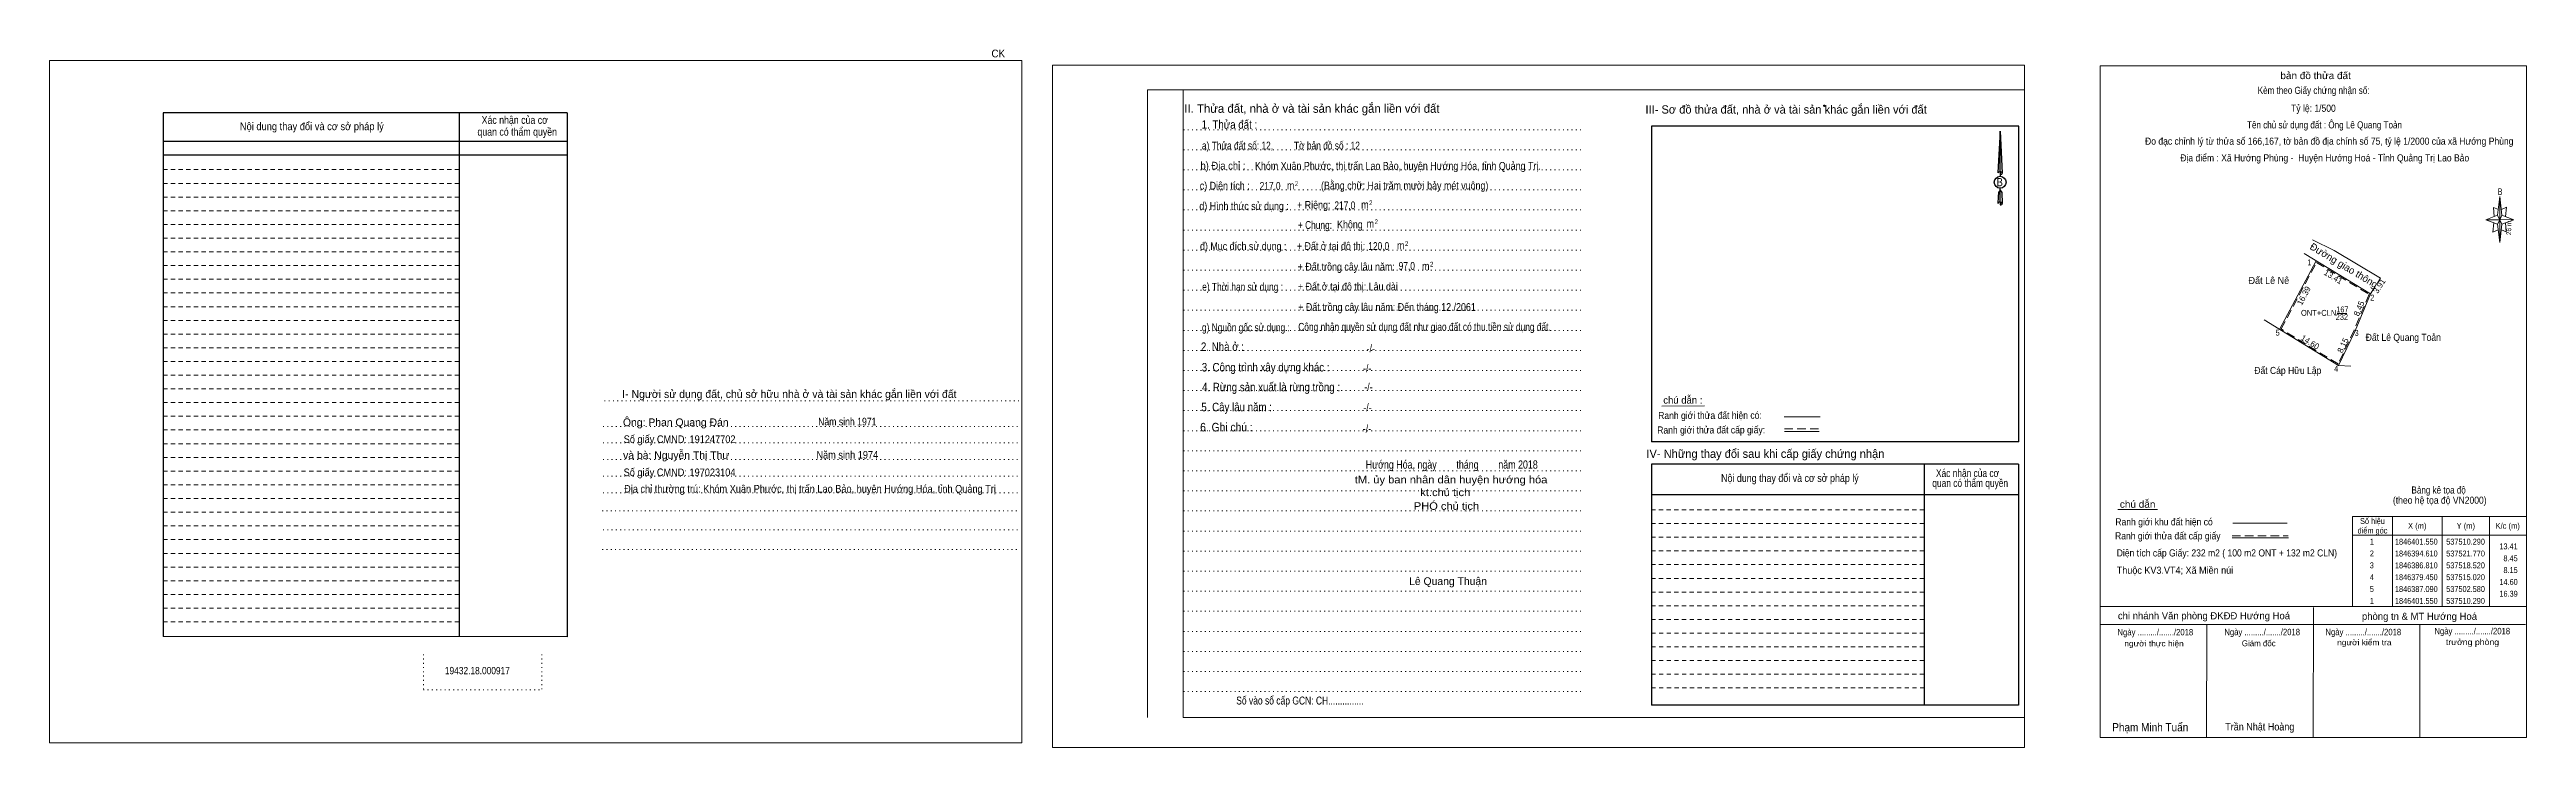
# Model space of a CAD drawing. Header units: metres. Extents: x 537032 to 537555, y 1846299 to 1846446.
import ezdxf
from ezdxf.enums import TextEntityAlignment as Align

# ---------------------------------------------------------------- set-up
doc = ezdxf.new("R2010")
doc.units = ezdxf.units.M
doc.header["$LTSCALE"] = 0.6
doc.header["$PDMODE"] = 32
doc.header["$PDSIZE"] = 0.3
for name, pattern in [('DOTTED', [1.5, 0.3, -1.2]), ('MEDIUM_DASHED', [4.5, 3, -1.5]), ('SHORT_DASHED', [2.7, 1.5, -1.2])]:
    doc.linetypes.add(name, pattern=pattern)
for name, color, linetype, lineweight in [('1', 7, 'DOTTED', 13), ('17', 7, 'Continuous', 13), ('18', 7, 'Continuous', 25), ('2', 7, 'SHORT_DASHED', 13), ('28', 7, 'Continuous', 25), ('5', 7, 'Continuous', 13), ('55', 7, 'Continuous', 13), ('6', 7, 'Continuous', 13)]:
    doc.layers.add(name, color=color, linetype=linetype, lineweight=lineweight)
doc.layers.add('40', color=7, linetype='Continuous')

msp = doc.modelspace()

# ---------------------------------------------------------------- linework, layer by layer
at = {"layer": '1', "linetype": 'Continuous'}
for p, q in [((537263.66, 1846437.64), (537448.76, 1846437.64)), ((537263.66, 1846437.64), (537263.66, 1846305.14)), ((537448.76, 1846437.64), (537448.76, 1846304.03))]:
    msp.add_line(p, q, dxfattribs=at)
at = {"layer": '1'}
for p, q in [((537271.16, 1846437.64), (537271.16, 1846305.14)), ((537271.16, 1846437.64), (537271.16, 1846305.14)), ((537271.23, 1846429.24), (537355.77, 1846429.24)), ((537271.23, 1846425), (537355.77, 1846425)), ((537271.23, 1846420.77), (537355.77, 1846420.77)), ((537271.23, 1846416.54), (537355.77, 1846416.54)), ((537271.23, 1846412.3), (537355.77, 1846412.3)), ((537271.23, 1846408.06), (537355.77, 1846408.06)), ((537271.23, 1846403.82), (537355.77, 1846403.82)), ((537271.23, 1846399.6), (537355.77, 1846399.6)), ((537271.23, 1846395.35), (537355.77, 1846395.35)), ((537271.23, 1846391.12), (537355.77, 1846391.12)), ((537271.23, 1846386.88), (537355.77, 1846386.88)), ((537271.23, 1846382.65), (537355.77, 1846382.65)), ((537271.23, 1846378.41), (537355.77, 1846378.41)), ((537271.23, 1846374.18), (537355.77, 1846374.18)), ((537149.01, 1846372.03), (537237.07, 1846372.03)), ((537271.23, 1846369.94), (537355.77, 1846369.94)), ((537148.72, 1846366.62), (537236.77, 1846366.62)), ((537148.72, 1846363.12), (537236.77, 1846363.12)), ((537271.23, 1846365.7), (537355.77, 1846365.7)), ((537148.72, 1846359.62), (537236.77, 1846359.62)), ((537271.23, 1846361.46), (537355.77, 1846361.46)), ((537271.23, 1846357.23), (537355.77, 1846357.23)), ((537148.72, 1846356.13), (537236.77, 1846356.13)), ((537148.72, 1846352.62), (537236.77, 1846352.62)), ((537271.23, 1846353), (537355.77, 1846353)), ((537148.55, 1846348.76), (537236.6, 1846348.76)), ((537271.23, 1846348.76), (537355.77, 1846348.76)), ((537148.72, 1846344.81), (537236.77, 1846344.81)), ((537271.23, 1846344.52), (537355.77, 1846344.52)), ((537148.55, 1846340.6), (537236.6, 1846340.6)), ((537271.23, 1846340.29), (537355.77, 1846340.29)), ((537271.23, 1846336.06), (537355.77, 1846336.06)), ((537271.23, 1846331.82), (537355.77, 1846331.82)), ((537271.23, 1846327.58), (537355.77, 1846327.58)), ((537271.23, 1846323.34), (537355.77, 1846323.34)), ((537110.79, 1846318.5), (537110.79, 1846310.99)), ((537135.77, 1846318.5), (537135.77, 1846310.99)), ((537271.23, 1846319.12), (537355.77, 1846319.12)), ((537110.79, 1846310.99), (537135.77, 1846310.99)), ((537271.23, 1846314.88), (537355.77, 1846314.88)), ((537271.23, 1846310.64), (537355.77, 1846310.64))]:
    msp.add_line(p, q, dxfattribs=at)
at = {"layer": '1', "linetype": 'Continuous'}
for points in [[(537031.88, 1846299.85), (537237.08, 1846299.85), (537237.08, 1846443.85), (537031.88, 1846443.85)], [(537031.88, 1846443.85), (537237.08, 1846443.85), (537237.08, 1846299.85), (537031.88, 1846299.85)], [(537031.88, 1846299.85), (537237.08, 1846299.85), (537237.08, 1846443.85), (537031.88, 1846443.85)], [(537243.56, 1846298.84), (537448.76, 1846298.84), (537448.76, 1846442.84), (537243.56, 1846442.84)], [(537271.16, 1846437.64), (537448.76, 1846437.64), (537448.76, 1846305.14), (537271.16, 1846305.14)]]:
    msp.add_lwpolyline(points, close=True, dxfattribs=at)
at = {"layer": '17'}
msp.add_line((537468.43, 1846349.11), (537476.77, 1846349.11), dxfattribs=at)
for points in [[(537509.68, 1846300.9), (537509.68, 1846300.93), (537509.7, 1846328.37)], [(537487.18, 1846300.92), (537487.18, 1846300.93), (537487.2, 1846324.83)], [(537532.18, 1846300.88), (537532.18, 1846300.93), (537532.2, 1846324.83)]]:
    msp.add_lwpolyline(points, dxfattribs=at)
at = {"layer": '18'}
for p, q in [((537443.57, 1846428.94), (537444.04, 1846420.1)), ((537443.57, 1846428.94), (537444.04, 1846420.1)), ((537443.57, 1846428.94), (537444.04, 1846420.1)), ((537443.19, 1846421.48), (537443.11, 1846420.12)), ((537443.57, 1846420.4), (537443.57, 1846420.06)), ((537443.57, 1846420.06), (537443.57, 1846419.8)), ((537444.04, 1846420.1), (537444.04, 1846420.12)), ((537443.57, 1846419.8), (537443.57, 1846419.46)), ((537443.57, 1846419.8), (537443.57, 1846419.46)), ((537443.57, 1846419.8), (537443.57, 1846419.46)), ((537443.57, 1846416.48), (537443.57, 1846416.88)), ((537443.57, 1846416.48), (537443.57, 1846416.88)), ((537443.57, 1846416.48), (537443.57, 1846416.88)), ((537443.57, 1846416.48), (537443.93, 1846416)), ((537443.57, 1846416.48), (537443.93, 1846416)), ((537443.57, 1846416.48), (537443.93, 1846416)), ((537443.93, 1846416), (537444.04, 1846413.68)), ((537443.93, 1846416), (537444.04, 1846413.68)), ((537443.93, 1846416), (537444.04, 1846413.68)), ((537443.57, 1846413.98), (537443.57, 1846413.64)), ((537443.57, 1846413.64), (537443.57, 1846413.38)), ((537444.04, 1846413.68), (537444.04, 1846413.7))]:
    msp.add_line(p, q, dxfattribs=at)
for points in [[(537443.57, 1846420.4), (537443.57, 1846428.94), (537443.19, 1846421.48)], [(537443.57, 1846413.98), (537443.57, 1846416.48), (537443.25, 1846416), (537443.19, 1846415.06), (537443.11, 1846413.7)]]:
    msp.add_lwpolyline(points, dxfattribs=at)
for centre, start_param, end_param in [((537443.5973, 1846420.0979), 1.57079633, 3.07445202), ((537443.5973, 1846420.0979), 0.06714063, 1.57079633), ((537443.5973, 1846420.0979), 4.71238898, 6.28318531), ((537443.5973, 1846413.6775), 2.49106941, 3.07427841), ((537443.5973, 1846413.6775), 1.57079633, 2.49106941), ((537443.5973, 1846413.6775), 0.06714063, 1.57079633), ((537443.5973, 1846413.6775), 4.71238898, 6.28318531)]:
    msp.add_ellipse(centre, major_axis=(0.4535, 0), ratio=0.655448, start_param=start_param, end_param=end_param, dxfattribs=at)
msp.add_ellipse((537443.5968, 1846418.1595), major_axis=(0, 1.258), ratio=0.983453, dxfattribs=at)
at = {"layer": '2', "linetype": 'Continuous', "lineweight": 25}
for p, q in [((537141.15, 1846432.8), (537055.88, 1846432.8)), ((537055.88, 1846432.8), (537055.88, 1846322.28)), ((537118.31, 1846432.8), (537118.34, 1846322.2)), ((537141.15, 1846426.77), (537055.99, 1846426.77)), ((537141.15, 1846423.88), (537055.99, 1846423.88))]:
    msp.add_line(p, q, dxfattribs=at)
at = {"layer": '2'}
for p, q in [((537118.31, 1846420.82), (537055.87, 1846420.82)), ((537118.31, 1846417.92), (537055.87, 1846417.92)), ((537118.31, 1846417.92), (537055.88, 1846417.92)), ((537118.31, 1846415.03), (537055.88, 1846415.03)), ((537118.31, 1846412.14), (537055.88, 1846412.14)), ((537118.31, 1846409.24), (537055.88, 1846409.24)), ((537118.31, 1846406.35), (537055.88, 1846406.35)), ((537118.31, 1846403.46), (537055.88, 1846403.46)), ((537118.32, 1846400.56), (537055.88, 1846400.56)), ((537118.32, 1846397.68), (537055.88, 1846397.68)), ((537118.32, 1846394.78), (537055.88, 1846394.78)), ((537118.33, 1846391.89), (537055.88, 1846391.89)), ((537118.33, 1846389), (537055.88, 1846389)), ((537118.33, 1846386.1), (537055.88, 1846386.1)), ((537118.33, 1846383.21), (537055.88, 1846383.21)), ((537118.33, 1846380.32), (537055.88, 1846380.32)), ((537118.33, 1846377.42), (537055.88, 1846377.42)), ((537118.33, 1846374.54), (537055.88, 1846374.54)), ((537118.33, 1846371.64), (537055.88, 1846371.64)), ((537118.33, 1846368.75), (537055.88, 1846368.75)), ((537118.33, 1846365.86), (537055.88, 1846365.86)), ((537118.33, 1846362.96), (537055.88, 1846362.96)), ((537118.34, 1846360.07), (537055.88, 1846360.07)), ((537118.34, 1846357.18), (537055.88, 1846357.18)), ((537118.34, 1846354.28), (537055.88, 1846354.28)), ((537118.34, 1846351.39), (537055.88, 1846351.39)), ((537118.35, 1846348.5), (537055.88, 1846348.5)), ((537118.35, 1846345.6), (537055.88, 1846345.6)), ((537118.35, 1846342.72), (537055.88, 1846342.72)), ((537427.53, 1846346.1), (537369.97, 1846346.1)), ((537427.54, 1846343.22), (537369.97, 1846343.22)), ((537118.35, 1846339.82), (537055.88, 1846339.82)), ((537118.35, 1846336.93), (537055.88, 1846336.93)), ((537427.54, 1846340.32), (537369.97, 1846340.32)), ((537427.55, 1846337.43), (537369.97, 1846337.43)), ((537118.35, 1846334.04), (537055.88, 1846334.04)), ((537118.35, 1846331.14), (537055.88, 1846331.14)), ((537427.55, 1846334.54), (537369.97, 1846334.54)), ((537427.55, 1846331.64), (537369.97, 1846331.64)), ((537118.35, 1846328.25), (537055.88, 1846328.25)), ((537427.55, 1846328.75), (537369.97, 1846328.75)), ((537427.56, 1846325.86), (537369.97, 1846325.86)), ((537118.35, 1846325.36), (537055.88, 1846325.36)), ((537427.57, 1846322.96), (537369.97, 1846322.96)), ((537427.57, 1846320.08), (537369.97, 1846320.08)), ((537427.57, 1846317.18), (537369.97, 1846317.18)), ((537427.57, 1846314.29), (537369.97, 1846314.29)), ((537427.58, 1846311.4), (537369.97, 1846311.4))]:
    msp.add_line(p, q, dxfattribs=at)
at = {"layer": '2', "linetype": 'Continuous', "lineweight": 25}
msp.add_lwpolyline([(537141.15, 1846432.8), (537141.1, 1846322.17), (537055.88, 1846322.28)], dxfattribs=at)
at = {"layer": '28'}
for p, q in [((537370.03, 1846429.98), (537370.03, 1846363.34)), ((537447.55, 1846363.34), (537370.03, 1846363.34)), ((537427.53, 1846358.64), (537427.58, 1846307.76)), ((537447.48, 1846358.64), (537447.45, 1846307.76)), ((537447.47, 1846352.18), (537369.97, 1846352.18)), ((537447.45, 1846307.76), (537369.97, 1846307.76))]:
    msp.add_line(p, q, dxfattribs=at)
at = {"layer": '28', "linetype": 'SHORT_DASHED', "lineweight": 13}
msp.add_line((537427.53, 1846349), (537369.97, 1846349), dxfattribs=at)
at = {"layer": '28'}
for points in [[(537447.55, 1846363.34), (537447.55, 1846429.98), (537370.03, 1846429.98)], [(537447.48, 1846358.64), (537369.97, 1846358.64), (537369.97, 1846307.76)]]:
    msp.add_lwpolyline(points, dxfattribs=at)
msp.add_point((537406.51, 1846434.3), dxfattribs=at)
at = {"layer": '5'}
for p, q in [((537514.06, 1846403.78), (537509.51, 1846406.03)), ((537510.29, 1846401.55), (537502.58, 1846387.09)), ((537521.77, 1846394.61), (537507.75, 1846403.09)), ((537523.88, 1846397.9), (537514.06, 1846403.78)), ((537499.34, 1846389.08), (537515.02, 1846379.45)), ((537514.72, 1846390.43), (537516.77, 1846390.43)), ((537526.38, 1846347.63), (537526.38, 1846328.63)), ((537536.88, 1846347.63), (537536.88, 1846328.63)), ((537546.88, 1846347.63), (537546.88, 1846328.63)), ((537517.98, 1846343.63), (537554.68, 1846343.63))]:
    msp.add_line(p, q, dxfattribs=at)
at = {"layer": '5', "linetype": 'MEDIUM_DASHED'}
msp.add_line((537521.77, 1846394.61), (537523.88, 1846397.9), dxfattribs=at)
msp.add_lwpolyline([(537510.39, 1846401.2), (537521.46, 1846394.51), (537518.29, 1846386.91), (537514.91, 1846379.81), (537502.91, 1846387.18)], close=True, dxfattribs=at)
at = {"layer": '5'}
msp.add_lwpolyline([(537517.61, 1846379.3), (537515.02, 1846379.45), (537518.52, 1846386.81), (537521.77, 1846394.61)], dxfattribs=at)
msp.add_lwpolyline([(537517.98, 1846347.63), (537554.68, 1846347.63), (537554.68, 1846328.63), (537517.98, 1846328.63)], close=True, dxfattribs=at)
at = {"layer": '55'}
for p, q in [((537372.19, 1846370.92), (537381.17, 1846370.93)), ((537398, 1846368.63), (537405.62, 1846368.63)), ((537398.08, 1846365.53), (537405.39, 1846365.53)), ((537398.08, 1846365.53), (537405.39, 1846365.53))]:
    msp.add_line(p, q, dxfattribs=at)
at = {"layer": '55', "linetype": 'MEDIUM_DASHED'}
msp.add_line((537398.06, 1846366.08), (537405.56, 1846366.08), dxfattribs=at)
at = {"layer": '6'}
for p, q in [((537464.68, 1846300.93), (537464.68, 1846442.73)), ((537548.59, 1846411.22), (537549.09, 1846415.12)), ((537548.59, 1846409.32), (537546.09, 1846410.22)), ((537549.49, 1846411.22), (537551.99, 1846410.22)), ((537550.29, 1846409.62), (537550.39, 1846407.72)), ((537549.49, 1846409.32), (537549.09, 1846405.42)), ((537550.39, 1846407.72), (537549.39, 1846408.12)), ((537492.54, 1846343.06), (537504.44, 1846343.06)), ((537492.69, 1846346.18), (537504.19, 1846346.18)), ((537464.68, 1846328.63), (537554.68, 1846328.63)), ((537464.68, 1846324.83), (537554.48, 1846324.83)), ((537554.68, 1846300.93), (537464.68, 1846300.93))]:
    msp.add_line(p, q, dxfattribs=at)
at = {"layer": '6', "linetype": 'MEDIUM_DASHED'}
msp.add_line((537492.55, 1846343.55), (537504.35, 1846343.55), dxfattribs=at)
at = {"layer": '6'}
for points in [[(537464.68, 1846442.73), (537554.68, 1846442.73), (537554.68, 1846300.93)], [(537549.09, 1846410.22), (537548.59, 1846411.22), (537546.09, 1846410.22)], [(537547.79, 1846409.62), (537547.59, 1846407.62), (537548.69, 1846408.12)], [(537548.79, 1846412.42), (537547.69, 1846412.82), (537547.89, 1846410.92)], [(537549.09, 1846410.22), (537549.49, 1846409.32), (537551.99, 1846410.22)], [(537549.39, 1846412.42), (537550.49, 1846412.92), (537550.29, 1846410.92)]]:
    msp.add_lwpolyline(points, dxfattribs=at)
for points in [[(537549.09, 1846415.12), (537549.49, 1846411.22), (537549.09, 1846410.22)], [(537549.09, 1846410.22), (537546.09, 1846410.22), (537548.59, 1846411.22), (537549.49, 1846409.32), (537551.99, 1846410.22), (537549.09, 1846410.32)], [(537549.09, 1846410.22), (537549.09, 1846405.42), (537548.59, 1846409.32)]]:
    msp.add_lwpolyline(points, close=True, dxfattribs=at)

# ---------------------------------------------------------------- texts
at = {"layer": '18'}
for s, height, p in [('II. Thửa đất, nhà ở và tài sản khác gắn liền với đất', 1.8, (537298.33, 1846432.82)), ('Lê Quang Thuận', 1.637, (537327.06, 1846333.13))]:
    msp.add_text(s, height=height, dxfattribs=at).set_placement(p, align=Align.CENTER)
for s, height, width, p in [('1. Thửa đất :', 1.8, 0.85, (537280.915, 1846429.45)), ('b) Địa chỉ : ', 1.65, 0.9, (537279.82, 1846420.83)), ('c) Diện tích :                                                   ', 1.65, 0.85, (537293.215, 1846416.61)), ('217,0', 1.65, 0.8, (537289.505, 1846416.57)), (' m', 1.65, 0.85, (537293.585, 1846416.65)), ('2', 1, 0.75, (537295.075, 1846417.36)), ('B', 1.728, 0.85, (537443.505, 1846417.31)), ('d) Hình thức sử dụng :', 1.65, 0.85, (537284.005, 1846412.32)), ('+ Riêng: ', 1.65, 0.85, (537298.975, 1846412.55)), ('       + Chung:', 1.65, 0.8, (537297.255, 1846408.31)), ('217,0', 1.65, 0.8, (537305.275, 1846412.46)), ('Không', 1.65, 0.85, (537306.345, 1846408.43)), (' m', 1.65, 0.85, (537309.245, 1846412.61)), (' m', 1.65, 0.85, (537310.395, 1846408.59)), ('2', 1, 0.75, (537310.755, 1846413.32)), ('2', 1, 0.75, (537311.905, 1846409.31)), ('đ) Mục đích sử dụng :', 1.65, 0.85, (537283.835, 1846403.85)), ('120,0', 1.65, 0.8, (537312.435, 1846403.86)), (' m', 1.65, 0.85, (537316.805, 1846404)), ('2', 1, 0.75, (537318.315, 1846404.71)), ('97,0', 1.65, 0.8, (537318.355, 1846399.67)), (' m', 1.65, 0.85, (537322.095, 1846399.65)), ('2', 1, 0.75, (537323.605, 1846400.36)), ('e) Thời hạn sử dụng :', 1.65, 0.8, (537283.69, 1846395.27)), ('g) Nguồn gốc sử dụng :', 1.65, 0.8, (537284.39, 1846386.69)), ('2. Nhà ở :', 1.8, 0.85, (537279.445, 1846382.55)), ('3. Công trình xây dựng khác :', 1.8, 0.85, (537288.56, 1846378.21)), ('4. Rừng sản xuất là rừng trồng :', 1.8, 0.85, (537289.705, 1846374.02)), ('5. Cây lâu năm :', 1.8, 0.85, (537282.44, 1846369.81)), ('6. Ghi chú :', 1.8, 0.9, (537280.285, 1846365.56)), ('Hướng Hóa, ngày        tháng        năm 2018', 1.75, 0.8, (537327.845, 1846357.69)), ('tM. ủy ban nhân dân huyện hướng hóa', 1.594, 1.1, (537327.705, 1846354.59)), ('kt.chủ tịch', 1.59, 1.1, (537326.48, 1846351.9)), ('PHÓ chủ tịch', 1.59, 1.1, (537326.73, 1846349.01)), ('19432.18.000917', 1.55, 0.85, (537122.185, 1846314.29)), ('Số vào sổ cấp GCN: CH...............', 1.674, 0.8, (537295.79, 1846307.91))]:
    msp.add_text(s, height=height, dxfattribs=dict(at, width=width)).set_placement(p, align=Align.CENTER)
for s, width, p in [('a) Thửa đất số: 12,         Tờ bản đồ số : 12', 0.8, (537275.11, 1846425.08)), (' Khóm Xuân Phước, thị trấn Lao Bảo, huyện Hướng Hóa, tỉnh Quảng Trị.', 0.85, (537285.79, 1846420.79)), ('(Bằng chữ: Hai trăm mười bảy mét vuông)', 0.85, (537300.25, 1846416.64)), ('+ Đất ở tại đô thị:', 0.85, (537295.15, 1846403.86)), ('+ Đất trồng cây lâu năm:', 0.85, (537295.33, 1846399.51)), ('+ Đất ở tại đô thị: Lâu dài', 0.85, (537295.37, 1846395.31)), ('Công nhận quyền sử dụng đất như giao đất có thu tiền sử dụng đất.', 0.8, (537295.44, 1846386.81)), ('+ Đất trồng cây lâu năm: Đến tháng 12 /2061', 0.85, (537295.44, 1846390.99))]:
    msp.add_text(s, height=1.65, dxfattribs=dict(at, width=width)).set_placement(p)
at = {"layer": '2'}
for s, width, p in [('Nội dung thay đổi và cơ sở pháp lý', 0.9, (537087.24, 1846429.15)), ('Nội dung thay đổi và cơ sở pháp lý', 0.9, (537087.24, 1846429.15)), ('Xác nhận của cơ', 0.85, (537130.075, 1846430.49)), ('Xác nhận của cơ', 0.85, (537130.075, 1846430.49)), (' quan có thẩm quyền', 0.85, (537130.335, 1846427.99)), (' quan có thẩm quyền', 0.85, (537130.335, 1846427.99))]:
    msp.add_text(s, height=1.63, dxfattribs=dict(at, width=width)).set_placement(p, align=Align.CENTER)
at = {"layer": '28'}
for s, height, p in [('III- Sơ đồ thửa đất, nhà ở và tài sản khác gắn liền với đất', 1.75, (537398.42, 1846432.65)), ('I- Người sử dụng đất, chủ sở hữu nhà ở và tài sản khác gắn liền với đất', 1.653, (537188.035, 1846372.63)), ('IV- Những thay đổi sau khi cấp giấy chứng nhận', 1.75, (537394.045, 1846359.98))]:
    msp.add_text(s, height=height, dxfattribs=at).set_placement(p, align=Align.CENTER)
for s, height, width, p in [('-/-', 1.65, 0.85, (537310.755, 1846382.26)), ('-/-', 1.65, 0.85, (537309.995, 1846378.08)), ('-/-', 1.65, 0.85, (537310.265, 1846374.13)), ('Năm sinh 1971', 1.61, 0.85, (537200.26, 1846366.83)), ('-/-', 1.65, 0.85, (537310.055, 1846369.8)), ('-/-', 1.65, 0.85, (537309.945, 1846365.33)), ('Năm sinh 1974', 1.61, 0.9, (537200.26, 1846359.81)), ('Xác nhận của cơ', 1.65, 0.8, (537436.705, 1846355.93)), ('Nội dung thay đổi và cơ sở pháp lý', 1.65, 0.85, (537399.21, 1846354.89)), (' quan có thẩm quyền', 1.65, 0.8, (537437.025, 1846353.84))]:
    msp.add_text(s, height=height, dxfattribs=dict(at, width=width)).set_placement(p, align=Align.CENTER)
for s, p in [('Ông: Phan Quang Đán', (537152.91, 1846366.67)), ('và bà: Nguyễn Thị Thư', (537152.94, 1846359.72))]:
    msp.add_text(s, height=1.639, dxfattribs=at).set_placement(p)
at = {"layer": '28', "width": 0.9}
for s, p in [('Số giấy CMND: 191247702', (537153.07, 1846363.11)), ('Số giấy CMND: 197023104', (537153.06, 1846356.12)), ('Địa chỉ thường trú: Khóm Xuân Phước, thị trấn Lao Bảo, huyện Hướng Hóa, tỉnh Quảng Trị', (537153.16, 1846352.64))]:
    msp.add_text(s, height=1.61, dxfattribs=at).set_placement(p)
at = {"layer": '40', "width": 0.95}
msp.add_text('CK', height=1.63, dxfattribs=at).set_placement((537232.125, 1846444.52), align=Align.CENTER)
at = {"layer": '5'}
for s, height, rotation, p in [('Đường giao thông', 1.5, 328.832, (537515.7618, 1846399.9557)), ('13.41', 1.25, 328.846, (537513.5767, 1846397.6518)), ('16.39', 1.25, 61.934, (537508.2356, 1846393.9159)), ('3.91', 1.25, 57.326, (537524.138, 1846395.9226)), ('8.45', 1.25, 67.38, (537519.9111, 1846391.2746)), ('14.60', 1.25, 328.444, (537508.6929, 1846383.8697)), ('8.15', 1.25, 64.567, (537516.5012, 1846383.4666))]:
    msp.add_text(s, height=height, rotation=rotation, dxfattribs=at).set_placement(p, align=Align.CENTER)
for s, width, p in [(' 1', 0.75, (537509.29, 1846400.62)), (' 2', 0.85, (537522.56, 1846393.18)), (' 5', 0.8, (537502.58, 1846385.79)), (' 3', 0.8, (537519.26, 1846385.73)), (' 4', 0.85, (537514.97, 1846378.2)), ('13.41', 0.85, (537552.83, 1846340.66)), ('8.45', 0.85, (537552.83, 1846338.16)), ('8.15', 0.85, (537552.83, 1846335.66)), ('14.60', 0.85, (537552.83, 1846333.16)), ('16.39', 0.85, (537552.83, 1846330.66))]:
    msp.add_text(s, height=1.25, dxfattribs=dict(at, width=width)).set_placement(p, align=Align.RIGHT)
for s, height, width, p in [('Đất Lê Nê', 1.5, 0.95, (537500.31, 1846396.68)), ('ONT+CLN', 1.25, 0.95, (537510.82, 1846389.96)), ('232', 1.25, 0.85, (537515.725, 1846389.09)), ('167', 1.25, 0.85, (537515.835, 1846390.68)), ('Đất Lê Quang Toản', 1.5, 0.9, (537528.69, 1846384.68)), ('Đất Cáp Hữu Lập', 1.5, 0.9, (537504.31, 1846377.68)), ('Số hiệu', 1.25, 0.85, (537522.18, 1846346.01)), ('điểm góc', 1.25, 0.9, (537522.18, 1846344.01)), (' 1', 1.25, 0.75, (537521.83, 1846341.66)), ('1846401.550', 1.25, 0.85, (537531.43, 1846341.66)), ('X (m)', 1.25, 0.95, (537531.63, 1846345.01)), ('537510.290', 1.25, 0.85, (537541.83, 1846341.66)), ('Y (m)', 1.25, 0.95, (537541.885, 1846345.01)), ('K/c (m)', 1.25, 0.95, (537550.725, 1846345.01)), (' 3', 1.25, 0.8, (537521.825, 1846336.66)), (' 2', 1.25, 0.85, (537521.835, 1846339.16)), ('1846394.610', 1.25, 0.85, (537531.43, 1846339.16)), ('1846386.810', 1.25, 0.85, (537531.43, 1846336.66)), ('537521.770', 1.25, 0.85, (537541.83, 1846339.16)), ('537518.520', 1.25, 0.85, (537541.83, 1846336.66)), (' 4', 1.25, 0.85, (537521.83, 1846334.16)), (' 5', 1.25, 0.8, (537521.835, 1846331.66)), ('1846379.450', 1.25, 0.85, (537531.43, 1846334.16)), ('1846387.090', 1.25, 0.85, (537531.43, 1846331.66)), ('537515.020', 1.25, 0.85, (537541.83, 1846334.16)), ('537502.580', 1.25, 0.85, (537541.83, 1846331.66)), (' 1', 1.25, 0.75, (537521.83, 1846329.16)), ('1846401.550', 1.25, 0.85, (537531.43, 1846329.16)), ('537510.290', 1.25, 0.85, (537541.83, 1846329.16))]:
    msp.add_text(s, height=height, dxfattribs=dict(at, width=width)).set_placement(p, align=Align.CENTER)
at = {"layer": '55'}
msp.add_text('chú dẫn :', height=1.5, rotation=359.974, dxfattribs=at).set_placement((537376.6147, 1846371.4278), align=Align.CENTER)
at = {"layer": '55', "width": 0.9}
for s, p in [('Ranh giới thửa đất hiện có:', (537382.3482, 1846368.1949)), ('Ranh giới thửa đất cấp giấy:', (537382.5982, 1846365.1259))]:
    msp.add_text(s, height=1.5, rotation=0.135, dxfattribs=at).set_placement(p, align=Align.CENTER)
at = {"layer": '6'}
for s, height, width, p in [('bản đồ thửa đất', 1.5, 1.05, (537510.18, 1846439.93)), ('Kèm theo Giấy chứng nhận số:', 1.5, 0.85, (537509.755, 1846436.81)), ('Tên chủ sử dụng đất : Ông Lê Quang Toản', 1.5, 0.85, (537512.055, 1846429.52)), ('Tỷ lệ: 1/500', 1.5, 0.9, (537509.715, 1846433.03)), ('Đo đạc chỉnh lý từ thửa số 166,167, tờ bản đồ địa chính số 75, tỷ lệ 1/2000 của xã Hướng Phùng', 1.5, 0.9, (537513.055, 1846426.08)), ('Địa điểm : Xã Hướng Phùng -  Huyện Hướng Hoá - Tỉnh Quảng Trị Lao Bảo', 1.5, 0.9, (537512.11, 1846422.55)), ('B', 1.378, 0.75, (537549.11, 1846415.49)), ('(theo hệ tọa độ VN2000)', 1.5, 0.9, (537536.38, 1846350.29)), ('Bảng kê tọa độ ', 1.5, 0.85, (537536.38, 1846352.45)), ('Ranh giới khu đất hiện có ', 1.5, 0.9, (537478.435, 1846345.72)), ('chú dẫn', 1.5, 1.05, (537472.61, 1846349.44)), ('Ranh giới thửa đất cấp giấy', 1.5, 0.9, (537478.98, 1846342.76)), ('Ngày ........./......./2018', 1.35, 0.9, (537476.35, 1846322.5)), ('người thực hiện', 1.2, 1.1, (537476.075, 1846320.18)), ('Ngày ........./......./2018', 1.35, 0.9, (537498.9, 1846322.54)), ('Ngày ........./......./2018', 1.35, 0.9, (537520.24, 1846322.54)), ('người kiểm tra', 1.2, 1.1, (537520.46, 1846320.42)), ('Ngày ........./......./2018', 1.35, 0.9, (537543.24, 1846322.74)), ('trưởng phòng', 1.25, 1.1, (537543.295, 1846320.46)), ('Phạm Minh Tuấn', 1.75, 0.9, (537475.275, 1846302.24)), ('Trần Nhật Hoàng', 1.58, 0.9, (537498.395, 1846302.43))]:
    msp.add_text(s, height=height, dxfattribs=dict(at, width=width)).set_placement(p, align=Align.CENTER)
at = {"layer": '6', "width": 0.9}
msp.add_text('26 m', height=0.9996, rotation=89.004, dxfattribs=at).set_placement((537551.4629, 1846408.5063), align=Align.CENTER)
at = {"layer": '6'}
for s, width, p in [('Thuộc KV3.VT4; Xã Miền núi', 0.95, (537468.21, 1846335.5)), ('Diện tích cấp Giấy: 232 m2 ( 100 m2 ONT + 132 m2 CLN)', 0.9, (537468.2, 1846339.16))]:
    msp.add_text(s, height=1.5, dxfattribs=dict(at, width=width)).set_placement(p)
for s, height, p in [('chi nhánh Văn phòng ĐKĐĐ Hướng Hoá', 1.5, (537486.615, 1846325.9)), ('phòng tn & MT Hướng Hoá', 1.5, (537532.1, 1846325.78)), ('Giám đốc', 1.25, (537498.18, 1846320.21))]:
    msp.add_text(s, height=height, dxfattribs=at).set_placement(p, align=Align.CENTER)

doc.saveas('drawing.dxf')
